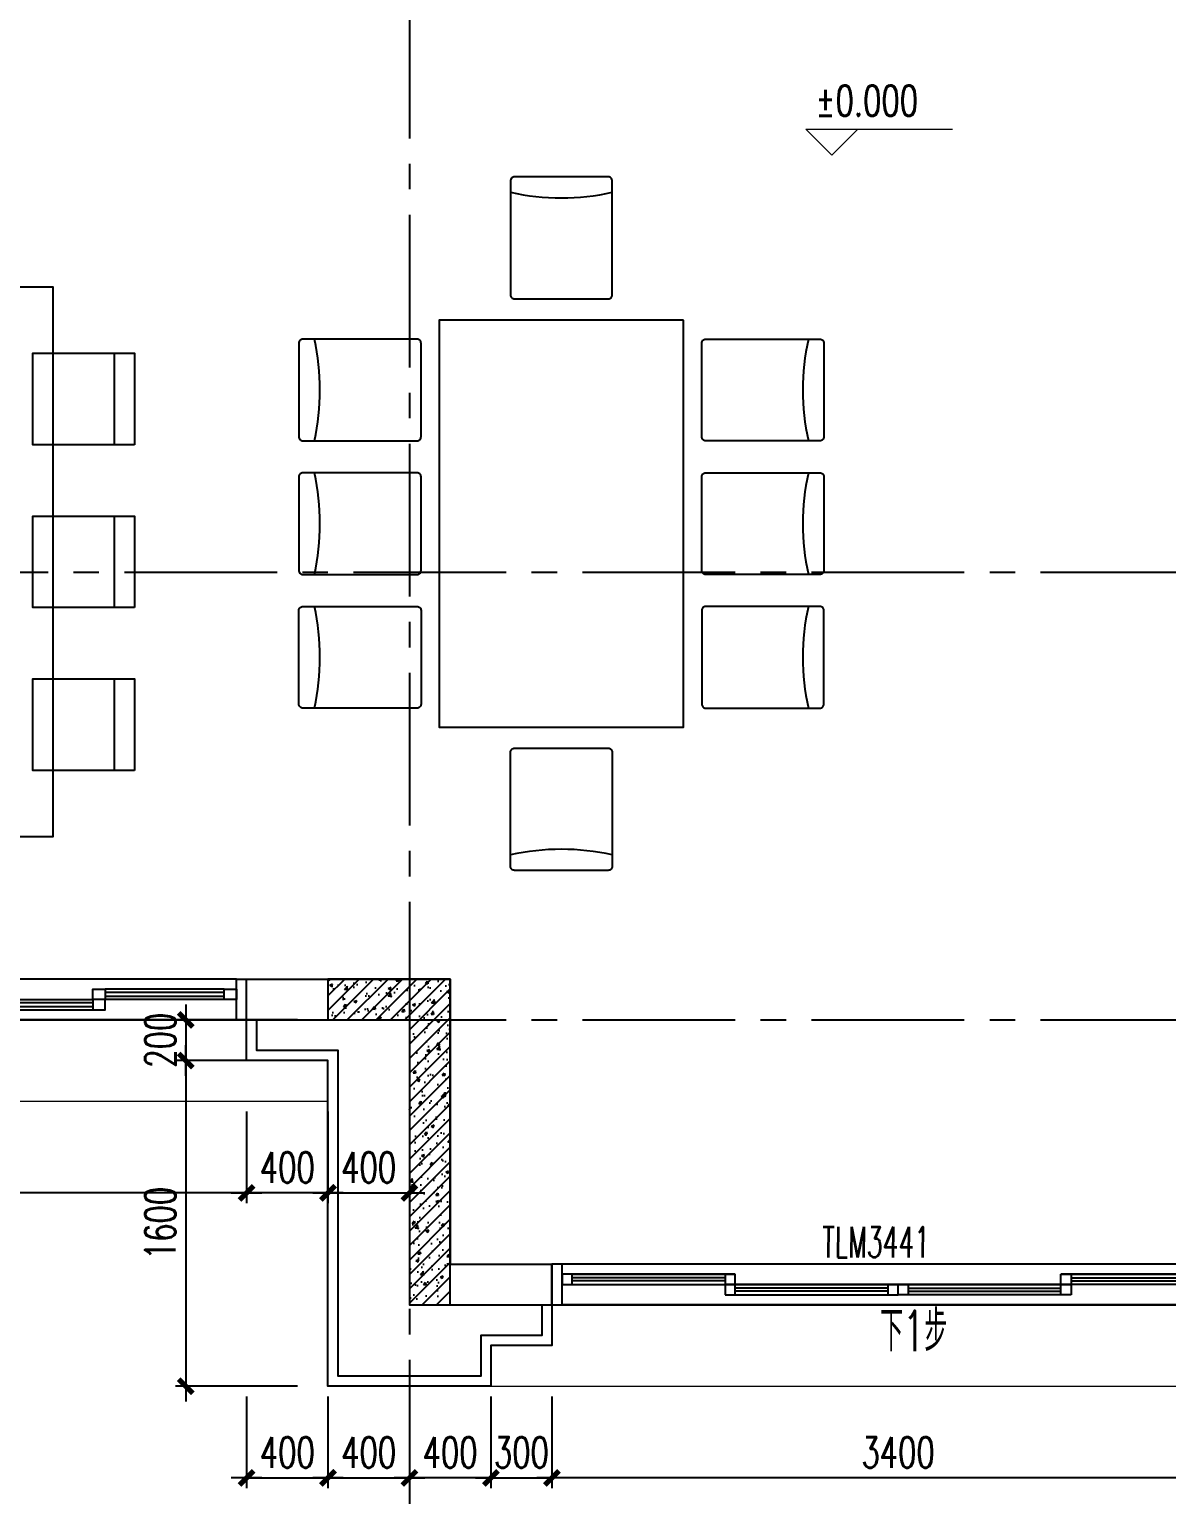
# Model space of a CAD drawing. Extents: x -395226 to -176901, y -140672 to 68263.
# Drawn here: x -314137 to -308550, y 42987 to 50186 of the extents above; entities that cross this region are included whole.
import ezdxf
from ezdxf.enums import TextEntityAlignment as Align

# ---------------------------------------------------------------- set-up
doc = ezdxf.new("R2010")
doc.units = 0
doc.header["$LTSCALE"] = 1000
doc.header["$MEASUREMENT"] = 0
doc.linetypes.add('ACAD_ISO08W100', pattern=[36, 24, -3, 6, -3])
doc.linetypes.add('Plans$0$CENTER2', pattern=[1.125, 0.75, -0.125, 0.125, -0.125])
doc.layers.get('0').update_dxf_attribs({"linetype": 'CONTINUOUS'})
doc.layers.get('Defpoints').update_dxf_attribs({"linetype": 'CONTINUOUS'})
for name, color, linetype in [('A-COLUMN', 1, 'CONTINUOUS'), ('A-COLUMN-hatch', 252, 'CONTINUOUS'), ('A-DIM', 201, 'CONTINUOUS'), ('A-DOTE', 8, 'ACAD_ISO08W100'), ('A-FIN-GRAN', 34, 'CONTINUOUS'), ('A-FUR', 251, 'CONTINUOUS'), ('A-TEXT-CN', 31, 'CONTINUOUS'), ('A-WALL', 2, 'CONTINUOUS'), ('A-WINDOW', 4, 'CONTINUOUS'), ('A-WINDOW-TEXT', 93, 'CONTINUOUS'), ('Plans$0$Grid', 9, 'Plans$0$CENTER2')]:
    doc.layers.add(name, color=color, linetype=linetype)
doc.layers.add('A-LEVEL', color=135, linetype='CONTINUOUS', lineweight=0)
doc.layers.add('A-STAIR', color=30, linetype='CONTINUOUS', lineweight=0)
doc.styles.add('_HZTXT', font='tjromans.shx', dxfattribs={"width": 0.7, "bigfont": 'tjhztxt.shx'})
doc.styles.add('DIM_FONT', font='SIMPLEX', dxfattribs={"width": 0.7, "bigfont": 'GBCBIG'})
doc.styles.add('PRC-S', font='tjromans.shx', dxfattribs={"width": 0.7, "bigfont": 'tjhztxt.shx'})
doc.styles.add('TJHZTXT', font='tjromans.shx', dxfattribs={"width": 0.8, "bigfont": 'tjhztxt.shx'})
doc.styles.add('zjz', font='tjromans.shx', dxfattribs={"width": 0.7, "height": 500, "bigfont": 'tjhztxt.shx'})
doc.dimstyles.new('DIM100', dxfattribs={"dimscale": 100, "dimtxt": 3, "dimasz": 0.01, "dimexe": 1, "dimexo": 1, "dimgap": 1, "dimtad": 1, "dimdec": 0, "dimzin": 0, "dimdsep": 46, "dimtxsty": 'DIM_FONT', "dimblk1": '_DIMX', "dimblk2": '_DIMX', "dimsah": 1, "dimcen": 0.01, "dimclrd": 256, "dimclre": 256, "dimclrt": 7, "dimadec": 0, "dimazin": 0, "dimtfac": 1, "dimtdec": 0, "dimtix": 1, "dimtmove": 2, "dimatfit": 3, "dimldrblk": '_DIMX', "dimfxl": 0, "dimtolj": 1, "dimtzin": 5, "dimarcsym": 0})

# ---------------------------------------------------------------- blocks, each defined once
blk = doc.blocks.new('Grid')
at = {"layer": 'Plans$0$Grid', "color": 8}
for p, q in [((-6548.2, 23320), (-6548.2, -15380)), ((-28198.2, 11440), (8601.8, 11440)), ((-28198.2, 9240), (8601.8, 9240))]:
    blk.add_line(p, q, dxfattribs=at)
blk = doc.blocks.new('A$C27EA7CCC')
at = {"layer": 'A-LEVEL', "linetype": 'ByBlock'}
blk.add_lwpolyline([(1018, 509), (509, 0), (0, 509), (2880, 509)], dxfattribs=at)
at = {"layer": 'A-LEVEL', "style": 'zjz', "width": 0.7}
for tag, p in [('-6.000（建筑）', (3635, 1346)), ('-6.300（结构）', (3635, 645))]:
    blk.add_attdef(tag, text='', height=600, dxfattribs=at).set_placement(p, align=Align.RIGHT)
blk = doc.blocks.new('A$C6EA700B1')
for p, q in [((-1020.4, 1174.4), (329.6, 1174.4)), ((1679.6, 1174.4), (329.6, 1174.4)), ((269.6, 1124.4), (-315.4, 1124.4)), ((269.6, 1109.4), (-315.4, 1109.4)), ((269.6, 1089.4), (-315.4, 1089.4)), ((389.6, 1124.4), (974.6, 1124.4)), ((389.6, 1109.4), (974.6, 1109.4)), ((389.6, 1089.4), (974.6, 1089.4)), ((-960.4, 1074.4), (-375.4, 1074.4)), ((-960.4, 1059.4), (-375.4, 1059.4)), ((-960.4, 1039.4), (-375.4, 1039.4)), ((-960.4, 1024.4), (-375.4, 1024.4)), ((269.6, 1074.4), (-315.4, 1074.4)), ((389.6, 1074.4), (974.6, 1074.4)), ((1619.6, 1074.4), (1034.6, 1074.4)), ((1619.6, 1059.4), (1034.6, 1059.4)), ((1619.6, 1039.4), (1034.6, 1039.4)), ((1619.6, 1024.4), (1034.6, 1024.4)), ((1679.6, 974.4), (-1020.4, 974.4))]:
    blk.add_line(p, q)
for points in [[(-1070.4, 1174.4), (-1020.4, 1174.4), (-1020.4, 974.4), (-1070.4, 974.4)], [(1729.6, 1174.4), (1679.6, 1174.4), (1679.6, 974.4), (1729.6, 974.4)]]:
    blk.add_lwpolyline(points)
for points in [[(-315.4, 1074.4), (-315.4, 1124.4), (-375.4, 1124.4), (-375.4, 1074.4)], [(329.6, 1074.4), (329.6, 1124.4), (269.6, 1124.4), (269.6, 1074.4)], [(329.6, 1074.4), (329.6, 1124.4), (389.6, 1124.4), (389.6, 1074.4)], [(974.6, 1074.4), (974.6, 1124.4), (1034.6, 1124.4), (1034.6, 1074.4)], [(-1020.4, 1024.4), (-1020.4, 1074.4), (-960.4, 1074.4), (-960.4, 1024.4)], [(-375.4, 1024.4), (-375.4, 1074.4), (-315.4, 1074.4), (-315.4, 1024.4)], [(1034.6, 1024.4), (1034.6, 1074.4), (974.6, 1074.4), (974.6, 1024.4)], [(1679.6, 1024.4), (1679.6, 1074.4), (1619.6, 1074.4), (1619.6, 1024.4)]]:
    blk.add_lwpolyline(points, close=True)
blk = doc.blocks.new('_DIMX')
blk.add_line((-150, 0), (150, 0))
at = {"const_width": 50}
blk.add_lwpolyline([(-70, -70), (70, 70)], dxfattribs=at)
blk = doc.blocks.new('*D147')
at = {"layer": 'A-DIM', "lineweight": -2}
for p, q in [((-312669.5, 43469.8), (-312669.5, 43019.8)), ((-312269.5, 43469.8), (-312269.5, 43019.8)), ((-312669, 43069.8), (-312270, 43069.8))]:
    blk.add_line(p, q, dxfattribs=at)
at = {"layer": 'Defpoints', "color": 0}
for p in [(-312669.5, 43519.8), (-312269.5, 43519.8), (-312269.5, 43069.8)]:
    blk.add_point(p, dxfattribs=at)
at = {"layer": 'A-DIM', "lineweight": -2, "xscale": 0.5, "yscale": 0.5, "zscale": 0.5, "rotation": 180}
blk.add_blockref('_DIMX', (-312669.5, 43069.8), dxfattribs=at)
at = {"layer": 'A-DIM', "lineweight": -2, "xscale": 0.5, "yscale": 0.5, "zscale": 0.5}
blk.add_blockref('_DIMX', (-312269.5, 43069.8), dxfattribs=at)
at = {"layer": 'A-DIM', "insert": (-312469.5, 43194.8), "char_height": 150, "attachment_point": 5, "style": 'DIM_FONT'}
blk.add_mtext('\\A1;400', dxfattribs=at)
blk = doc.blocks.new('*D306')
at = {"layer": 'A-DIM', "lineweight": -2}
for p, q in [((-312819.5, 45119.8), (-313418.1, 45119.8)), ((-313368.1, 45119.3), (-313368.1, 43520.3)), ((-312819.5, 43519.8), (-313418.1, 43519.8))]:
    blk.add_line(p, q, dxfattribs=at)
at = {"layer": 'Defpoints', "color": 0}
for p in [(-312769.5, 45119.8), (-313368.1, 43519.8), (-312769.5, 43519.8)]:
    blk.add_point(p, dxfattribs=at)
at = {"layer": 'A-DIM', "lineweight": -2, "xscale": 0.5, "yscale": 0.5, "zscale": 0.5}
for p, rotation in [((-313368.1, 45119.8), 90), ((-313368.1, 43519.8), 270)]:
    blk.add_blockref('_DIMX', p, dxfattribs=dict(at, rotation=rotation))
at = {"layer": 'A-DIM', "insert": (-313493.1, 44319.8), "char_height": 150, "attachment_point": 5, "rotation": 90, "style": 'DIM_FONT'}
blk.add_mtext('\\A1;1600', dxfattribs=at)
blk = doc.blocks.new('*D307')
at = {"layer": 'A-DIM', "lineweight": -2}
for p, q in [((-312819.5, 45319.8), (-313418.1, 45319.8)), ((-313368.1, 45320.3), (-313368.1, 45320.8)), ((-313368.1, 45319.8), (-313368.1, 45119.8)), ((-312819.5, 45119.8), (-313418.1, 45119.8)), ((-313368.1, 45119.3), (-313368.1, 45118.8))]:
    blk.add_line(p, q, dxfattribs=at)
at = {"layer": 'Defpoints', "color": 0}
for p in [(-312769.5, 45319.8), (-313368.1, 45119.8), (-312769.5, 45119.8)]:
    blk.add_point(p, dxfattribs=at)
at = {"layer": 'A-DIM', "lineweight": -2, "xscale": 0.5, "yscale": 0.5, "zscale": 0.5}
for p, rotation in [((-313368.1, 45319.8), 270), ((-313368.1, 45119.8), 90)]:
    blk.add_blockref('_DIMX', p, dxfattribs=dict(at, rotation=rotation))
at = {"layer": 'A-DIM', "insert": (-313493.1, 45219.8), "char_height": 150, "attachment_point": 5, "rotation": 90, "style": 'DIM_FONT'}
blk.add_mtext('\\A1;200', dxfattribs=at)
blk = doc.blocks.new('*D146')
at = {"layer": 'A-DIM', "lineweight": -2}
for p, q in [((-312269.5, 43469.8), (-312269.5, 43019.8)), ((-311869.5, 43469.8), (-311869.5, 43019.8)), ((-311870, 43069.8), (-312269, 43069.8))]:
    blk.add_line(p, q, dxfattribs=at)
at = {"layer": 'Defpoints', "color": 0}
for p in [(-312269.5, 43519.8), (-311869.5, 43519.8), (-312269.5, 43069.8)]:
    blk.add_point(p, dxfattribs=at)
at = {"layer": 'A-DIM', "lineweight": -2, "xscale": 0.5, "yscale": 0.5, "zscale": 0.5}
for p, rotation in [((-312269.5, 43069.8), 179.9999999033022), ((-311869.5, 43069.8), 359.9999999033022)]:
    blk.add_blockref('_DIMX', p, dxfattribs=dict(at, rotation=rotation))
at = {"layer": 'A-DIM', "insert": (-312069.5, 43194.8), "char_height": 150, "attachment_point": 5, "rotation": 360, "style": 'DIM_FONT'}
blk.add_mtext('\\A1;400', dxfattribs=at)
blk = doc.blocks.new('*D148')
at = {"layer": 'A-DIM', "lineweight": -2}
for p, q in [((-313069.5, 43469.8), (-313069.5, 43019.8)), ((-312669.5, 43469.8), (-312669.5, 43019.8)), ((-313069, 43069.8), (-312670, 43069.8))]:
    blk.add_line(p, q, dxfattribs=at)
at = {"layer": 'Defpoints', "color": 0}
for p in [(-313069.5, 43519.8), (-312669.5, 43519.8), (-312669.5, 43069.8)]:
    blk.add_point(p, dxfattribs=at)
at = {"layer": 'A-DIM', "lineweight": -2, "xscale": 0.5, "yscale": 0.5, "zscale": 0.5}
for p, rotation in [((-313069.5, 43069.8), 179.9992402700173), ((-312669.5, 43069.8), 359.9992402700173)]:
    blk.add_blockref('_DIMX', p, dxfattribs=dict(at, rotation=rotation))
at = {"layer": 'A-DIM', "insert": (-312869.5, 43194.8), "char_height": 150, "attachment_point": 5, "rotation": 359.99924, "style": 'DIM_FONT'}
blk.add_mtext('\\A1;400', dxfattribs=at)
blk = doc.blocks.new('Plans$0$A$C087F2001')
for points in [[(-3325, 2678.1), (-3325, 3238.1, -0.414214), (-3305, 3258.1), (-2845, 3258.1, -0.414214), (-2825, 3238.1), (-2825, 2678.1, -0.414214), (-2845, 2658.1), (-3305, 2658.1, -0.414214)], [(-2668.4, 2678.1), (-2668.4, 3238.1, -0.414214), (-2648.4, 3258.1), (-2188.4, 3258.1, -0.414214), (-2168.4, 3238.1), (-2168.4, 2678.1, -0.414214), (-2188.4, 2658.1), (-2648.4, 2658.1, -0.414214)], [(-1511.9, 2678.1), (-1511.9, 3238.1, 0.414214), (-1531.9, 3258.1), (-1991.9, 3258.1, 0.414214), (-2011.9, 3238.1), (-2011.9, 2678.1, 0.414214), (-1991.9, 2658.1), (-1531.9, 2658.1, 0.414214)], [(-3542, 2218.9), (-4102, 2218.9, 0.414214), (-4122, 2198.9), (-4122, 1738.9, 0.414214), (-4102, 1718.9), (-3542, 1718.9, 0.414214), (-3522, 1738.9), (-3522, 2198.9, 0.414214)], [(-1294.9, 2218.9), (-734.9, 2218.9, -0.414214), (-714.9, 2198.9), (-714.9, 1738.9, -0.414214), (-734.9, 1718.9), (-1294.9, 1718.9, -0.414214), (-1314.9, 1738.9), (-1314.9, 2198.9, -0.414214)], [(-3325, 1259.6), (-3325, 699.6, 0.414214), (-3305, 679.6), (-2845, 679.6, 0.414214), (-2825, 699.6), (-2825, 1259.6, 0.414214), (-2845, 1279.6), (-3305, 1279.6, 0.414214)], [(-2668.4, 1259.6), (-2668.4, 699.6, 0.414214), (-2648.4, 679.6), (-2188.4, 679.6, 0.414214), (-2168.4, 699.6), (-2168.4, 1259.6, 0.414214), (-2188.4, 1279.6), (-2648.4, 1279.6, 0.414214)], [(-1511.9, 1259.6), (-1511.9, 699.6, -0.414214), (-1531.9, 679.6), (-1991.9, 679.6, -0.414214), (-2011.9, 699.6), (-2011.9, 1259.6, -0.414214), (-1991.9, 1279.6), (-1531.9, 1279.6, -0.414214)]]:
    blk.add_lwpolyline(points, format="xyb", close=True)
blk.add_lwpolyline([(-3418.4, 2568.9), (-3418.4, 1368.9), (-1418.4, 1368.9), (-1418.4, 2568.9)], close=True)
for centre, start, end in [((-3075, 4308.5), 257.48739, 282.51261), ((-2418.4, 4308.5), 257.48739, 282.51261), ((-1761.9, 4308.5), 257.48739, 282.51261), ((-5172.4, 1968.9), 347.48739, 12.51261), ((335.5, 1968.9), 167.48739, 192.51261), ((-3075, -370.7), 77.48739, 102.51261), ((-2418.4, -370.7), 77.48739, 102.51261), ((-1761.9, -370.7), 77.48739, 102.51261)]:
    blk.add_arc(centre, 1153.9, start, end)
blk = doc.blocks.new('Plans$0$A$C1BBB47EB')
for p, q in [((0, -50), (0, 0)), ((0, 0), (850, 0)), ((800, 0), (0, 0)), ((50, 0), (50, -50)), ((800, -50), (800, 0)), ((850, 0), (850, -50)), ((850, -50), (0, -50)), ((50, -17.5), (800, -17.5)), ((50, -32.5), (800, -32.5)), ((850, -50), (800, -50))]:
    blk.add_line(p, q)
blk = doc.blocks.new('Plans$0$A$C7D013BD0')
for p, q in [((3350, 0), (50, 0)), ((3350, -200), (50, -200))]:
    blk.add_line(p, q)
for points in [[(50, -200), (50, 0), (0, 0), (0, -200), (50, -200)], [(3400, -200), (3400, 0), (3350, 0), (3350, -200), (3400, -200)]]:
    blk.add_lwpolyline(points)
at = {"xscale": -1}
for p in [(900, -50), (1700, -100)]:
    blk.add_blockref('Plans$0$A$C1BBB47EB', p, dxfattribs=at)
for p in [(2500, -50), (1700, -100)]:
    blk.add_blockref('Plans$0$A$C1BBB47EB', p)
blk = doc.blocks.new('Columes')
at = {"layer": 'A-COLUMN-hatch'}
h = blk.add_hatch(dxfattribs=at)
h.set_pattern_fill('钢筋混凝土', color=256, scale=20, style=0)
h.set_pattern_definition([(45, (1570.62, 18640), (-35.3553, 35.3553), []), (50, (1570.62, 18640), (143.452, -12.5504), [15, -165]), (355, (1570.62, 18640), (-27.75, 150.438), [12, -132]), (100.451, (1582.57, 18638.95), (115.702, 137.888), [12.748, -140.228]), (46.184, (1570.62, 18680), (213.448, -33.104), [22.5, -247.5]), (96.636, (1588.4, 18677.24), (186.933, 194.824), [19.122, -210.343]), (351.184, (1570.62, 18680), (186.932, 194.824), [18, -198]), (21, (1590.62, 18670), (119.381, -80.524), [15, -165]), (326, (1590.62, 18670), (48.663, 145.03), [12, -132]), (71.451, (1600.57, 18663.29), (168.045, 64.506), [12.748, -140.228]), (37.5, (1570.62, 18640), (2.432, 66.5788), [0, -130.4, 0, -134, 0, -132.5]), (7.5, (1570.62, 18640), (52.614, 78.8823), [0, -76.4, 0, -127.4, 0, -50.5]), (327.5, (1526.02, 18640), (106.7645, -4.511), [0, -50, 0, -156, 0, -207]), (317.5, (1506.02, 18640), (116.637, 20.021), [0, -65, 0, -103.6, 0, -147])])
h.paths.add_polyline_path([(2170.6, 18640), (2170.6, 20240), (1570.6, 20240), (1570.6, 20040), (1970.6, 20040), (1970.6, 18640)])
blk.add_lwpolyline([(2170.6, 18640), (2170.6, 20240), (1570.6, 20240), (1570.6, 20040), (1970.6, 20040), (1970.6, 18640)], close=True)
blk = doc.blocks.new('*D145')
at = {"layer": 'A-DIM', "lineweight": -2}
for p, q in [((-311869.5, 43469.8), (-311869.5, 43019.8)), ((-311569.5, 43469.8), (-311569.5, 43019.8)), ((-311870, 43069.8), (-311870.5, 43069.8)), ((-311869.5, 43069.8), (-311569.5, 43069.8)), ((-311569, 43069.8), (-311568.5, 43069.8))]:
    blk.add_line(p, q, dxfattribs=at)
at = {"layer": 'Defpoints', "color": 0}
for p in [(-311869.5, 43519.8), (-311569.5, 43519.8), (-311569.5, 43069.8)]:
    blk.add_point(p, dxfattribs=at)
at = {"layer": 'A-DIM', "lineweight": -2, "xscale": 0.5, "yscale": 0.5, "zscale": 0.5}
blk.add_blockref('_DIMX', (-311869.5, 43069.8), dxfattribs=at)
at = {"layer": 'A-DIM', "lineweight": -2, "xscale": 0.5, "yscale": 0.5, "zscale": 0.5, "rotation": 180}
blk.add_blockref('_DIMX', (-311569.5, 43069.8), dxfattribs=at)
at = {"layer": 'A-DIM', "insert": (-311719.5, 43194.8), "char_height": 150, "attachment_point": 5, "style": 'DIM_FONT'}
blk.add_mtext('\\A1;300', dxfattribs=at)
blk = doc.blocks.new('*D511')
at = {"layer": 'A-DIM', "lineweight": -2}
for p, q in [((-311569.5, 43469.8), (-311569.5, 43019.8)), ((-308169.5, 43469.8), (-308169.5, 43019.8)), ((-308170, 43069.8), (-311569, 43069.8))]:
    blk.add_line(p, q, dxfattribs=at)
at = {"layer": 'Defpoints', "color": 0}
for p in [(-311569.5, 43519.8), (-308169.5, 43519.8), (-311569.5, 43069.8)]:
    blk.add_point(p, dxfattribs=at)
at = {"layer": 'A-DIM', "lineweight": -2, "xscale": 0.5, "yscale": 0.5, "zscale": 0.5}
for p, rotation in [((-311569.5, 43069.8), 179.9999999886238), ((-308169.5, 43069.8), 359.9999999886238)]:
    blk.add_blockref('_DIMX', p, dxfattribs=dict(at, rotation=rotation))
at = {"layer": 'A-DIM', "insert": (-309869.5, 43194.8), "char_height": 150, "attachment_point": 5, "rotation": 360, "style": 'DIM_FONT'}
blk.add_mtext('\\A1;3400', dxfattribs=at)
blk = doc.blocks.new('*D512')
at = {"layer": 'A-DIM', "lineweight": -2}
for p, q in [((-313069.5, 44869.8), (-313069.5, 44419.8)), ((-312669.5, 44869.8), (-312669.5, 44419.8)), ((-312670, 44469.8), (-313069, 44469.8))]:
    blk.add_line(p, q, dxfattribs=at)
at = {"layer": 'Defpoints', "color": 0}
for p in [(-313069.5, 44919.8), (-312669.5, 44919.8), (-313069.5, 44469.8)]:
    blk.add_point(p, dxfattribs=at)
at = {"layer": 'A-DIM', "lineweight": -2, "xscale": 0.5, "yscale": 0.5, "zscale": 0.5}
for p, rotation in [((-313069.5, 44469.8), 179.9999999999813), ((-312669.5, 44469.8), 359.9999999999812)]:
    blk.add_blockref('_DIMX', p, dxfattribs=dict(at, rotation=rotation))
at = {"layer": 'A-DIM', "insert": (-312869.5, 44594.8), "char_height": 150, "attachment_point": 5, "style": 'DIM_FONT'}
blk.add_mtext('\\A1;400', dxfattribs=at)
blk = doc.blocks.new('*D513')
at = {"layer": 'A-DIM', "lineweight": -2}
for p, q in [((-315869.5, 44869.8), (-315869.5, 44419.8)), ((-313069.5, 44869.8), (-313069.5, 44419.8)), ((-313070, 44469.8), (-315869, 44469.8))]:
    blk.add_line(p, q, dxfattribs=at)
at = {"layer": 'Defpoints', "color": 0}
for p in [(-315869.5, 44919.8), (-313069.5, 44919.8), (-315869.5, 44469.8)]:
    blk.add_point(p, dxfattribs=at)
at = {"layer": 'A-DIM', "lineweight": -2, "xscale": 0.5, "yscale": 0.5, "zscale": 0.5}
for p, rotation in [((-315869.5, 44469.8), 179.9999999861886), ((-313069.5, 44469.8), 359.9999999861886)]:
    blk.add_blockref('_DIMX', p, dxfattribs=dict(at, rotation=rotation))
at = {"layer": 'A-DIM', "insert": (-314469.5, 44594.8), "char_height": 150, "attachment_point": 5, "rotation": 360, "style": 'DIM_FONT'}
blk.add_mtext('\\A1;2800', dxfattribs=at)
blk = doc.blocks.new('*D514')
at = {"layer": 'A-DIM', "lineweight": -2}
for p, q in [((-312669.5, 44869.8), (-312669.5, 44419.8)), ((-312269.5, 44869.8), (-312269.5, 44419.8)), ((-312669, 44469.8), (-312270, 44469.8))]:
    blk.add_line(p, q, dxfattribs=at)
at = {"layer": 'Defpoints', "color": 0}
for p in [(-312669.5, 44919.8), (-312269.5, 44919.8), (-312269.5, 44469.8)]:
    blk.add_point(p, dxfattribs=at)
at = {"layer": 'A-DIM', "lineweight": -2, "xscale": 0.5, "yscale": 0.5, "zscale": 0.5, "rotation": 180}
blk.add_blockref('_DIMX', (-312669.5, 44469.8), dxfattribs=at)
at = {"layer": 'A-DIM', "lineweight": -2, "xscale": 0.5, "yscale": 0.5, "zscale": 0.5}
blk.add_blockref('_DIMX', (-312269.5, 44469.8), dxfattribs=at)
at = {"layer": 'A-DIM', "insert": (-312469.5, 44594.8), "char_height": 150, "attachment_point": 5, "style": 'DIM_FONT'}
blk.add_mtext('\\A1;400', dxfattribs=at)

msp = doc.modelspace()

# ---------------------------------------------------------------- linework, layer by layer
at = {"layer": 'A-FIN-GRAN'}
for points in [[(-311569.5, 43919.8), (-311569.5, 43719.8), (-311869.5, 43719.8), (-311869.5, 43519.8), (-312669.5, 43519.8), (-312669.5, 45119.8), (-313069.5, 45119.8), (-313069.5, 45319.8)], [(-311619.5, 43919.8), (-311619.5, 43769.8), (-311919.5, 43769.8), (-311919.5, 43569.8), (-312619.5, 43569.8), (-312619.5, 45169.8), (-313019.5, 45169.8), (-313019.5, 45319.8)]]:
    msp.add_lwpolyline(points, dxfattribs=at)
at = {"layer": 'A-FUR'}
for p, q in [((-313719.5, 48594.8), (-313719.5, 48144.8)), ((-313719.5, 47794.8), (-313719.5, 47344.8)), ((-313719.5, 46994.8), (-313719.5, 46544.8))]:
    msp.add_line(p, q, dxfattribs=at)
msp.add_lwpolyline([(-314919.5, 46219.8), (-314019.5, 46219.8), (-314019.5, 48919.8), (-314919.5, 48919.8), (-314919.5, 46219.8)], dxfattribs=at)
for points in [[(-313619.5, 48144.8), (-314119.5, 48144.8), (-314119.5, 48594.8), (-313619.5, 48594.8)], [(-313619.5, 47344.8), (-314119.5, 47344.8), (-314119.5, 47794.8), (-313619.5, 47794.8)], [(-313619.5, 46544.8), (-314119.5, 46544.8), (-314119.5, 46994.8), (-313619.5, 46994.8)]]:
    msp.add_lwpolyline(points, close=True, dxfattribs=at)
at = {"layer": 'A-STAIR'}
for p, q in [((-316269.5, 44919.8), (-312669.5, 44919.8)), ((-311869.5, 43519.8), (-307869.5, 43519.8))]:
    msp.add_line(p, q, dxfattribs=at)
at = {"layer": 'A-STAIR', "linetype": 'Continuous', "lineweight": 13}
msp.add_lwpolyline([(-309780.6, 43699.3, 0, 0, 0), (-309780.6, 43699.3, 0, 0, 0), (-309780.6, 43399.3, 40, 0, 0), (-309780.6, 43249.3, 0, 0, 0)], format="xyseb", dxfattribs=at)
at = {"layer": 'A-WALL'}
for p, q in [((-313069.5, 45519.8), (-312069.5, 45519.8)), ((-313069.5, 45319.8), (-313069.5, 45519.8)), ((-312069.5, 45519.8), (-312069.5, 44119.8)), ((-313069.5, 45319.8), (-312269.5, 45319.8)), ((-312269.5, 45319.8), (-312269.5, 43919.8)), ((-312069.5, 44119.8), (-311569.5, 44119.8)), ((-311569.5, 43919.8), (-311569.5, 44119.8)), ((-312269.5, 43919.8), (-311569.5, 43919.8))]:
    msp.add_line(p, q, dxfattribs=at)
at = {"layer": 'Defpoints', "color": 6}
msp.add_lwpolyline([(-316669.5, 45319.8), (-312269.5, 45319.8), (-312269.5, 43919.8), (-307469.5, 43919.8), (-307469.5, 45319.8), (-303069.5, 45319.8), (-303069.5, 52319.8), (-307469.5, 52319.8), (-307469.5, 55519.8), (-312269.5, 55519.8), (-312269.5, 52319.8), (-316669.5, 52319.8)], dxfattribs=at)

# ---------------------------------------------------------------- block references
at = {"layer": 'A-COLUMN'}
msp.add_blockref('Columes', (-314240.1, 25279.8), dxfattribs=at)
at = {"layer": 'A-DOTE'}
msp.add_blockref('Grid', (-305721.3, 36079.8), dxfattribs=at)
at = {"layer": 'A-FUR', "extrusion": (0, 0, -1), "xscale": -1, "zscale": -1, "rotation": 90}
msp.add_blockref('Plans$0$A$C087F2001', (313492, 45339.2), dxfattribs=at)
at = {"layer": 'A-LEVEL', "linetype": 'ByBlock'}
ref = msp.add_blockref('A$C27EA7CCC', (-310321.9, 49567.7), dxfattribs=dict(at, xscale=0.25, yscale=0.25, zscale=0.25))
ref.add_attrib('-6.000（建筑）', '%%p0.000', dxfattribs={"height": 150, "style": 'TJHZTXT', "width": 0.7}).set_placement((-309771.4, 49760.1), align=Align.RIGHT)
at = {"layer": 'A-WINDOW', "xscale": -1, "rotation": 180}
msp.add_blockref('A$C6EA700B1', (-314799.1, 46494.2), dxfattribs=at)
at = {"layer": 'A-WINDOW'}
msp.add_blockref('Plans$0$A$C7D013BD0', (-311569.5, 44119.8), dxfattribs=at)

# ---------------------------------------------------------------- texts
at = {"layer": 'A-TEXT-CN', "linetype": 'Continuous', "lineweight": 13, "style": 'PRC-S', "width": 0.6}
msp.add_text('下1步', height=200, dxfattribs=at).set_placement((-309958.1, 43691.6))
at = {"layer": 'A-WINDOW-TEXT', "style": '_HZTXT', "oblique": 0.6, "width": 0.6}
msp.add_text('TLM3441', height=150, dxfattribs=at).set_placement((-310243, 44153))

# ---------------------------------------------------------------- dimensions: what is measured, and where the dimension line sits
at = {"layer": 'A-DIM'}
for p1, p2, distance, picture, middle in [((-312769.5, 45319.8), (-312769.5, 45119.8), -598.6, '*D307', (-313493.1, 45219.8)), ((-312769.5, 45119.8), (-312769.5, 43519.8), -598.6, '*D306', (-313493.1, 44319.8)), ((-313069.5, 44919.8), (-315869.5, 44919.8), 450, '*D513', (-314469.5, 44594.8)), ((-312669.5, 44919.8), (-313069.5, 44919.8), 450, '*D512', (-312869.5, 44594.8)), ((-312669.5, 44919.8), (-312269.5, 44919.8), -450, '*D514', (-312469.5, 44594.8)), ((-313069.5, 43519.8), (-312669.5, 43519.8), -450, '*D148', (-312869.5, 43194.8)), ((-312669.5, 43519.8), (-312269.5, 43519.8), -450, '*D147', (-312469.5, 43194.8)), ((-311869.5, 43519.8), (-312269.5, 43519.8), 450, '*D146', (-312069.5, 43194.8)), ((-311869.5, 43519.8), (-311569.5, 43519.8), -450, '*D145', (-311719.5, 43194.8)), ((-308169.5, 43519.8), (-311569.5, 43519.8), 450, '*D511', (-309869.5, 43194.8))]:
    dim = msp.add_aligned_dim(p1=p1, p2=p2, distance=distance, dimstyle='DIM100', override={"dimscale": 50, "dimclrt": 256}, dxfattribs=at)
    dim.commit()
    dim.dimension.update_dxf_attribs({"geometry": picture, "text_midpoint": middle})

doc.saveas('drawing.dxf')
